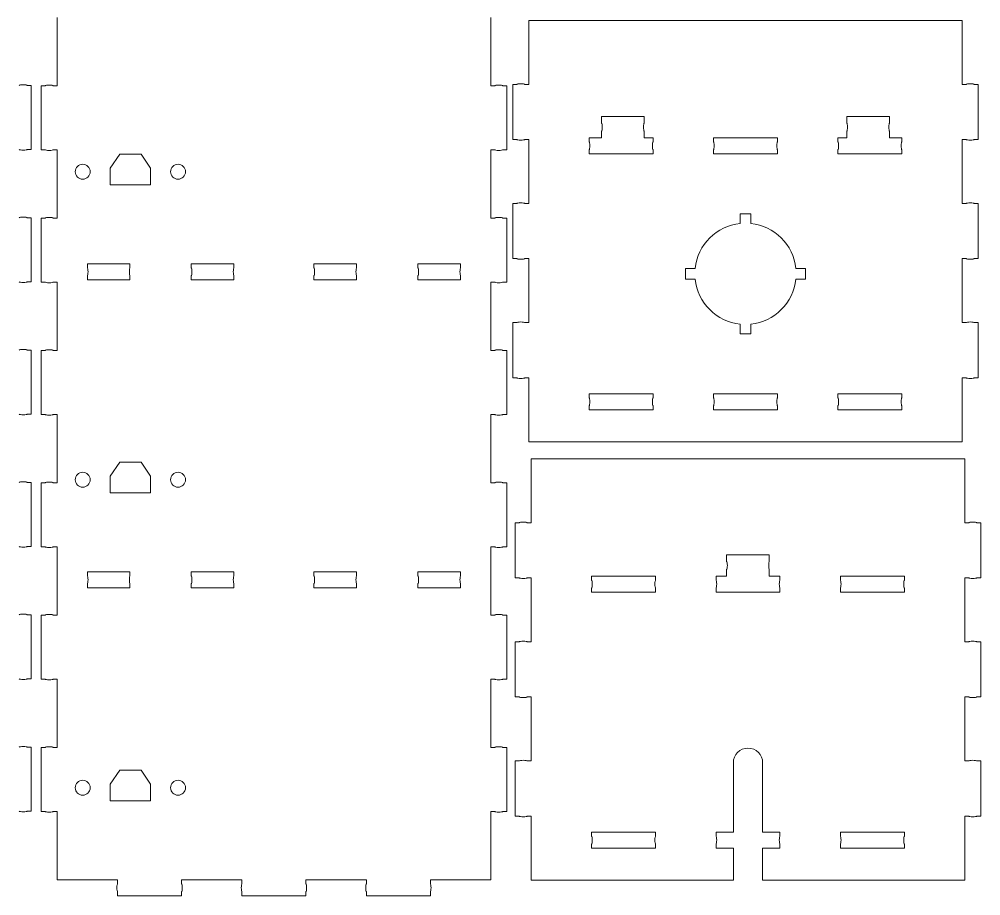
# Model space of a CAD drawing. Header units: inches. Extents: x -2.2 to 14.9, y -0.1 to 11.4.
# Drawn here: x 7.53 to 14.63, y -0.13 to 6.34 of the extents above; entities that cross this region are included whole.
import ezdxf

# ---------------------------------------------------------------- set-up
doc = ezdxf.new("R2010")
doc.units = ezdxf.units.IN
doc.header["$MEASUREMENT"] = 0
doc.layers.add('Visible', color=7, linetype='Continuous', lineweight=0)

# ---------------------------------------------------------------- blocks, each defined once
blk = doc.blocks.new('Block_1')
at = {"layer": 'Visible', "color": 1, "lineweight": 0, "true_color": 0xff0000}
for p, q in [((7.8139, 5.8481), (7.8139, 6.3525)), ((11.0147, 5.8481), (11.0147, 6.3525)), ((11.2951, 6.3303), (11.2951, 5.8578)), ((11.2951, 6.3303), (14.4959, 6.3303)), ((14.4959, 6.3303), (14.4959, 5.8578)), ((7.5926, 5.8503), (7.6221, 5.8503)), ((7.6221, 5.8503), (7.6221, 5.3778)), ((7.6958, 5.8481), (7.6958, 5.3757)), ((7.7254, 5.8481), (7.6958, 5.8481)), ((7.8139, 5.8481), (7.7844, 5.8481)), ((11.0147, 5.8481), (11.0443, 5.8481)), ((11.1033, 5.8481), (11.1328, 5.8481)), ((11.1328, 5.8481), (11.1328, 5.3757)), ((11.177, 5.451), (11.177, 5.8578)), ((11.2066, 5.8578), (11.177, 5.8578)), ((11.2951, 5.8578), (11.2656, 5.8578)), ((14.4959, 5.8578), (14.5255, 5.8578)), ((14.5845, 5.8578), (14.614, 5.8578)), ((14.614, 5.451), (14.614, 5.8578)), ((11.8325, 5.6216), (12.1475, 5.6216)), ((11.8325, 5.5724), (11.8325, 5.6216)), ((12.1475, 5.5724), (12.1475, 5.6216)), ((13.9585, 5.6216), (13.6436, 5.6216)), ((13.6436, 5.5724), (13.6436, 5.6216)), ((13.9585, 5.5724), (13.9585, 5.6216)), ((11.8325, 5.4641), (11.8325, 5.5133)), ((12.1475, 5.4641), (12.1475, 5.5133)), ((13.6436, 5.4641), (13.6436, 5.5133)), ((13.9585, 5.4641), (13.9585, 5.5133)), ((11.2066, 5.451), (11.177, 5.451)), ((11.2951, 5.451), (11.2656, 5.451)), ((11.2951, 5.451), (11.2951, 4.9786)), ((11.741, 5.4641), (11.741, 5.4346)), ((11.741, 5.4641), (11.8325, 5.4641)), ((12.1475, 5.4641), (12.2134, 5.4641)), ((12.2134, 5.4641), (12.2134, 5.4346)), ((12.6593, 5.4641), (13.1317, 5.4641)), ((12.6593, 5.4641), (12.6593, 5.4346)), ((13.1317, 5.4641), (13.1317, 5.4346)), ((13.5776, 5.4641), (13.5776, 5.4346)), ((13.5776, 5.4641), (13.6436, 5.4641)), ((13.9585, 5.4641), (14.0501, 5.4641)), ((14.0501, 5.4641), (14.0501, 5.4346)), ((14.4959, 5.451), (14.5255, 5.451)), ((14.4959, 5.451), (14.4959, 4.9786)), ((14.5845, 5.451), (14.614, 5.451)), ((7.5926, 5.3778), (7.6221, 5.3778)), ((7.7254, 5.3757), (7.6958, 5.3757)), ((7.8139, 5.3757), (7.7844, 5.3757)), ((7.8139, 4.8712), (7.8139, 5.3757)), ((8.2754, 5.3422), (8.2045, 5.2398)), ((8.2754, 5.3422), (8.4328, 5.3422)), ((8.4328, 5.3422), (8.5037, 5.2398)), ((11.0147, 5.3757), (11.0443, 5.3757)), ((11.0147, 4.8712), (11.0147, 5.3757)), ((11.1033, 5.3757), (11.1328, 5.3757)), ((11.741, 5.3756), (11.741, 5.346)), ((11.741, 5.346), (12.2134, 5.346)), ((12.2134, 5.3756), (12.2134, 5.346)), ((12.6593, 5.3756), (12.6593, 5.346)), ((12.6593, 5.346), (13.1317, 5.346)), ((13.1317, 5.3756), (13.1317, 5.346)), ((13.5776, 5.3756), (13.5776, 5.346)), ((13.5776, 5.346), (14.0501, 5.346)), ((14.0501, 5.3756), (14.0501, 5.346)), ((8.2045, 5.2398), (8.2045, 5.1158)), ((8.5037, 5.2398), (8.5037, 5.1158)), ((8.2045, 5.1158), (8.5037, 5.1158)), ((11.177, 4.5717), (11.177, 4.9786)), ((11.2066, 4.9786), (11.177, 4.9786)), ((11.2951, 4.9786), (11.2656, 4.9786)), ((14.4959, 4.9786), (14.5255, 4.9786)), ((14.5845, 4.9786), (14.614, 4.9786)), ((14.614, 4.5717), (14.614, 4.9786)), ((12.8562, 4.9031), (12.9349, 4.9031)), ((12.8562, 4.9031), (12.8562, 4.8321)), ((12.9349, 4.9031), (12.9349, 4.8321)), ((7.5926, 4.8734), (7.6221, 4.8734)), ((7.6221, 4.8734), (7.6221, 4.401)), ((7.6958, 4.8712), (7.6958, 4.3988)), ((7.7254, 4.8712), (7.6958, 4.8712)), ((7.8139, 4.8712), (7.7844, 4.8712)), ((11.0147, 4.8712), (11.0443, 4.8712)), ((11.1033, 4.8712), (11.1328, 4.8712)), ((11.1328, 4.8712), (11.1328, 4.3988)), ((11.2066, 4.5717), (11.177, 4.5717)), ((11.2951, 4.5717), (11.2656, 4.5717)), ((11.2951, 4.5717), (11.2951, 4.0993)), ((14.4959, 4.5717), (14.5255, 4.5717)), ((14.4959, 4.5717), (14.4959, 4.0993)), ((14.5845, 4.5717), (14.614, 4.5717)), ((8.3513, 4.5341), (8.0364, 4.5341)), ((8.0364, 4.5341), (8.0364, 4.5046)), ((8.3513, 4.5341), (8.3513, 4.5046)), ((8.8041, 4.5341), (9.1191, 4.5341)), ((8.8041, 4.5046), (8.8041, 4.5341)), ((9.1191, 4.5046), (9.1191, 4.5341)), ((9.7096, 4.5341), (10.0246, 4.5341)), ((9.7096, 4.5341), (9.7096, 4.5046)), ((10.0246, 4.5341), (10.0246, 4.5046)), ((10.4773, 4.5341), (10.7923, 4.5341)), ((10.4773, 4.5046), (10.4773, 4.5341)), ((10.7923, 4.5046), (10.7923, 4.5341)), ((12.4526, 4.4996), (12.5236, 4.4996)), ((12.4526, 4.4996), (12.4526, 4.4208)), ((13.2675, 4.4996), (13.3384, 4.4996)), ((13.3384, 4.4996), (13.3384, 4.4208)), ((8.0364, 4.4456), (8.0364, 4.416)), ((8.3513, 4.416), (8.0364, 4.416)), ((8.3513, 4.4456), (8.3513, 4.416)), ((8.8041, 4.416), (8.8041, 4.4456)), ((8.8041, 4.416), (9.1191, 4.416)), ((9.1191, 4.416), (9.1191, 4.4456)), ((9.7096, 4.4456), (9.7096, 4.416)), ((9.7096, 4.416), (10.0246, 4.416)), ((10.0246, 4.4456), (10.0246, 4.416)), ((10.4773, 4.416), (10.4773, 4.4456)), ((10.4773, 4.416), (10.7923, 4.416)), ((10.7923, 4.416), (10.7923, 4.4456)), ((12.4526, 4.4208), (12.5236, 4.4208)), ((13.2675, 4.4208), (13.3384, 4.4208)), ((7.5926, 4.401), (7.6221, 4.401)), ((7.7254, 4.3988), (7.6958, 4.3988)), ((7.8139, 4.3988), (7.7844, 4.3988)), ((7.8139, 3.8944), (7.8139, 4.3988)), ((11.0147, 4.3988), (11.0443, 4.3988)), ((11.0147, 3.8944), (11.0147, 4.3988)), ((11.1033, 4.3988), (11.1328, 4.3988)), ((11.177, 3.6925), (11.177, 4.0993)), ((11.2066, 4.0993), (11.177, 4.0993)), ((11.2951, 4.0993), (11.2656, 4.0993)), ((12.8562, 4.0883), (12.8562, 4.0173)), ((12.9349, 4.0883), (12.9349, 4.0173)), ((14.4959, 4.0993), (14.5255, 4.0993)), ((14.5845, 4.0993), (14.614, 4.0993)), ((14.614, 3.6925), (14.614, 4.0993)), ((12.8562, 4.0173), (12.9349, 4.0173)), ((7.5926, 3.8965), (7.6221, 3.8965)), ((7.6221, 3.8965), (7.6221, 3.4241)), ((7.6958, 3.8944), (7.6958, 3.4219)), ((7.7254, 3.8944), (7.6958, 3.8944)), ((7.8139, 3.8944), (7.7844, 3.8944)), ((11.0147, 3.8944), (11.0443, 3.8944)), ((11.1033, 3.8944), (11.1328, 3.8944)), ((11.1328, 3.8944), (11.1328, 3.4219)), ((11.2066, 3.6925), (11.177, 3.6925)), ((11.2951, 3.6925), (11.2656, 3.6925)), ((11.2951, 3.6925), (11.2951, 3.22)), ((14.4959, 3.6925), (14.5255, 3.6925)), ((14.4959, 3.6925), (14.4959, 3.22)), ((14.5845, 3.6925), (14.614, 3.6925)), ((11.741, 3.5744), (12.2134, 3.5744)), ((11.741, 3.5744), (11.741, 3.5448)), ((12.2134, 3.5744), (12.2134, 3.5448)), ((12.6593, 3.5744), (13.1317, 3.5744)), ((12.6593, 3.5744), (12.6593, 3.5448)), ((13.1317, 3.5744), (13.1317, 3.5448)), ((13.5776, 3.5744), (14.0501, 3.5744)), ((13.5776, 3.5744), (13.5776, 3.5448)), ((14.0501, 3.5744), (14.0501, 3.5448)), ((11.741, 3.4858), (11.741, 3.4563)), ((12.2134, 3.4858), (12.2134, 3.4563)), ((12.6593, 3.4858), (12.6593, 3.4563)), ((13.1317, 3.4858), (13.1317, 3.4563)), ((13.5776, 3.4858), (13.5776, 3.4563)), ((14.0501, 3.4858), (14.0501, 3.4563)), ((7.5926, 3.4241), (7.6221, 3.4241)), ((7.7254, 3.4219), (7.6958, 3.4219)), ((7.8139, 3.4219), (7.7844, 3.4219)), ((7.8139, 2.9175), (7.8139, 3.4219)), ((11.0147, 3.4219), (11.0443, 3.4219)), ((11.0147, 2.9175), (11.0147, 3.4219)), ((11.1033, 3.4219), (11.1328, 3.4219)), ((11.741, 3.4563), (12.2134, 3.4563)), ((12.6593, 3.4563), (13.1317, 3.4563)), ((13.5776, 3.4563), (14.0501, 3.4563)), ((11.2951, 3.22), (14.4959, 3.22)), ((8.2754, 3.0686), (8.2045, 2.9662)), ((8.2754, 3.0686), (8.4328, 3.0686)), ((8.4328, 3.0686), (8.5037, 2.9662)), ((11.3135, 3.0948), (11.3135, 2.6224)), ((11.3135, 3.0948), (14.5143, 3.0948)), ((14.5143, 3.0948), (14.5143, 2.6224)), ((7.5926, 2.9197), (7.6221, 2.9197)), ((7.6221, 2.9197), (7.6221, 2.4472)), ((7.6958, 2.9175), (7.6958, 2.4451)), ((7.7254, 2.9175), (7.6958, 2.9175)), ((7.8139, 2.9175), (7.7844, 2.9175)), ((8.2045, 2.9662), (8.2045, 2.8422)), ((8.5037, 2.9662), (8.5037, 2.8422)), ((11.0147, 2.9175), (11.0443, 2.9175)), ((11.1033, 2.9175), (11.1328, 2.9175)), ((11.1328, 2.9175), (11.1328, 2.4451)), ((8.2045, 2.8422), (8.5037, 2.8422)), ((11.1954, 2.2156), (11.1954, 2.6224)), ((11.2249, 2.6224), (11.1954, 2.6224)), ((11.3135, 2.6224), (11.284, 2.6224)), ((14.5143, 2.6224), (14.5438, 2.6224)), ((14.6029, 2.6224), (14.6324, 2.6224)), ((14.6324, 2.2156), (14.6324, 2.6224)), ((7.5926, 2.4472), (7.6221, 2.4472)), ((7.7254, 2.4451), (7.6958, 2.4451)), ((7.8139, 2.4451), (7.7844, 2.4451)), ((7.8139, 1.9406), (7.8139, 2.4451)), ((11.0147, 2.4451), (11.0443, 2.4451)), ((11.0147, 1.9406), (11.0147, 2.4451)), ((11.1033, 2.4451), (11.1328, 2.4451)), ((12.7564, 2.3862), (13.0714, 2.3862)), ((12.7564, 2.337), (12.7564, 2.3862)), ((13.0714, 2.337), (13.0714, 2.3862)), ((12.7564, 2.2287), (12.7564, 2.2779)), ((13.0714, 2.2287), (13.0714, 2.2779)), ((8.3513, 2.2605), (8.0364, 2.2605)), ((8.0364, 2.2605), (8.0364, 2.231)), ((8.3513, 2.2605), (8.3513, 2.231)), ((8.8041, 2.2605), (9.1191, 2.2605)), ((8.8041, 2.231), (8.8041, 2.2605)), ((9.1191, 2.231), (9.1191, 2.2605)), ((9.7096, 2.2605), (10.0246, 2.2605)), ((9.7096, 2.2605), (9.7096, 2.231)), ((10.0246, 2.2605), (10.0246, 2.231)), ((10.4773, 2.2605), (10.7923, 2.2605)), ((10.4773, 2.231), (10.4773, 2.2605)), ((10.7923, 2.231), (10.7923, 2.2605)), ((11.2249, 2.2156), (11.1954, 2.2156)), ((11.3135, 2.2156), (11.284, 2.2156)), ((11.3135, 2.2156), (11.3135, 1.7431)), ((11.7594, 2.2287), (12.2318, 2.2287)), ((11.7594, 2.2287), (11.7594, 2.1992)), ((12.2318, 2.2287), (12.2318, 2.1992)), ((12.6777, 2.2287), (12.6777, 2.1992)), ((12.6777, 2.2287), (12.7564, 2.2287)), ((13.0714, 2.2287), (13.1501, 2.2287)), ((13.1501, 2.2287), (13.1501, 2.1992)), ((13.596, 2.2287), (14.0684, 2.2287)), ((13.596, 2.2287), (13.596, 2.1992)), ((14.0684, 2.2287), (14.0684, 2.1992)), ((14.5143, 2.2156), (14.5438, 2.2156)), ((14.5143, 2.2156), (14.5143, 1.7431)), ((14.6029, 2.2156), (14.6324, 2.2156)), ((8.0364, 2.1719), (8.0364, 2.1424)), ((8.3513, 2.1424), (8.0364, 2.1424)), ((8.3513, 2.1719), (8.3513, 2.1424)), ((8.8041, 2.1424), (8.8041, 2.1719)), ((8.8041, 2.1424), (9.1191, 2.1424)), ((9.1191, 2.1424), (9.1191, 2.1719)), ((9.7096, 2.1719), (9.7096, 2.1424)), ((9.7096, 2.1424), (10.0246, 2.1424)), ((10.0246, 2.1719), (10.0246, 2.1424)), ((10.4773, 2.1424), (10.4773, 2.1719)), ((10.4773, 2.1424), (10.7923, 2.1424)), ((10.7923, 2.1424), (10.7923, 2.1719)), ((11.7594, 2.1401), (11.7594, 2.1106)), ((12.2318, 2.1401), (12.2318, 2.1106)), ((12.6777, 2.1401), (12.6777, 2.1106)), ((13.1501, 2.1401), (13.1501, 2.1106)), ((13.596, 2.1401), (13.596, 2.1106)), ((14.0684, 2.1401), (14.0684, 2.1106)), ((11.7594, 2.1106), (12.2318, 2.1106)), ((12.6777, 2.1106), (13.1501, 2.1106)), ((13.596, 2.1106), (14.0684, 2.1106)), ((7.5926, 1.9428), (7.6221, 1.9428)), ((7.6221, 1.9428), (7.6221, 1.4704)), ((7.6958, 1.9406), (7.6958, 1.4682)), ((7.7254, 1.9406), (7.6958, 1.9406)), ((7.8139, 1.9406), (7.7844, 1.9406)), ((11.0147, 1.9406), (11.0443, 1.9406)), ((11.1033, 1.9406), (11.1328, 1.9406)), ((11.1328, 1.9406), (11.1328, 1.4682)), ((11.1954, 1.3363), (11.1954, 1.7431)), ((11.2249, 1.7431), (11.1954, 1.7431)), ((11.3135, 1.7431), (11.284, 1.7431)), ((14.5143, 1.7431), (14.5438, 1.7431)), ((14.6029, 1.7431), (14.6324, 1.7431)), ((14.6324, 1.3363), (14.6324, 1.7431)), ((7.5926, 1.4704), (7.6221, 1.4704)), ((7.7254, 1.4682), (7.6958, 1.4682)), ((7.8139, 1.4682), (7.7844, 1.4682)), ((7.8139, 0.9638), (7.8139, 1.4682)), ((11.0147, 1.4682), (11.0443, 1.4682)), ((11.0147, 0.9638), (11.0147, 1.4682)), ((11.1033, 1.4682), (11.1328, 1.4682)), ((11.2249, 1.3363), (11.1954, 1.3363)), ((11.3135, 1.3363), (11.284, 1.3363)), ((11.3135, 1.3363), (11.3135, 0.8639)), ((14.5143, 1.3363), (14.5438, 1.3363)), ((14.5143, 1.3363), (14.5143, 0.8639)), ((14.6029, 1.3363), (14.6324, 1.3363)), ((7.5926, 0.9659), (7.6221, 0.9659)), ((7.6221, 0.9659), (7.6221, 0.4935)), ((7.6958, 0.9638), (7.6958, 0.4913)), ((7.7254, 0.9638), (7.6958, 0.9638)), ((7.8139, 0.9638), (7.7844, 0.9638)), ((11.0147, 0.9638), (11.0443, 0.9638)), ((11.1033, 0.9638), (11.1328, 0.9638)), ((11.1328, 0.9638), (11.1328, 0.4913)), ((11.1954, 0.457), (11.1954, 0.8639)), ((11.2249, 0.8639), (11.1954, 0.8639)), ((11.3135, 0.8639), (11.284, 0.8639)), ((14.5143, 0.8639), (14.5438, 0.8639)), ((14.6029, 0.8639), (14.6324, 0.8639)), ((14.6324, 0.457), (14.6324, 0.8639)), ((8.2754, 0.795), (8.2045, 0.6926)), ((8.2754, 0.795), (8.4328, 0.795)), ((8.4328, 0.795), (8.5037, 0.6926)), ((12.8057, 0.8507), (12.8057, 0.3389)), ((13.0222, 0.8507), (13.0222, 0.3389)), ((8.2045, 0.6926), (8.2045, 0.5686)), ((8.5037, 0.6926), (8.5037, 0.5686)), ((8.2045, 0.5686), (8.5037, 0.5686)), ((7.5926, 0.4935), (7.6221, 0.4935)), ((7.7254, 0.4913), (7.6958, 0.4913)), ((7.8139, 0.4913), (7.7844, 0.4913)), ((7.8139, -0.0131), (7.8139, 0.4913)), ((11.0147, 0.4913), (11.0443, 0.4913)), ((11.0147, -0.0131), (11.0147, 0.4913)), ((11.1033, 0.4913), (11.1328, 0.4913)), ((11.2249, 0.457), (11.1954, 0.457)), ((11.3135, 0.457), (11.284, 0.457)), ((11.3135, 0.457), (11.3135, -0.0154)), ((14.5143, 0.457), (14.5438, 0.457)), ((14.5143, 0.457), (14.5143, -0.0154)), ((14.6029, 0.457), (14.6324, 0.457)), ((11.7594, 0.3389), (12.2318, 0.3389)), ((11.7594, 0.3389), (11.7594, 0.3094)), ((12.2318, 0.3389), (12.2318, 0.3094)), ((12.6777, 0.3389), (12.8057, 0.3389)), ((12.6777, 0.3389), (12.6777, 0.3094)), ((13.0222, 0.3389), (13.1501, 0.3389)), ((13.1501, 0.3389), (13.1501, 0.3094)), ((13.596, 0.3389), (14.0684, 0.3389)), ((13.596, 0.3389), (13.596, 0.3094)), ((14.0684, 0.3389), (14.0684, 0.3094)), ((11.7594, 0.2503), (11.7594, 0.2208)), ((11.7594, 0.2208), (12.2318, 0.2208)), ((12.2318, 0.2503), (12.2318, 0.2208)), ((12.6777, 0.2503), (12.6777, 0.2208)), ((12.6777, 0.2208), (12.8057, 0.2208)), ((12.8057, 0.2208), (12.8057, -0.0154)), ((13.0222, 0.2208), (13.0222, -0.0154)), ((13.0222, 0.2208), (13.1501, 0.2208)), ((13.1501, 0.2503), (13.1501, 0.2208)), ((13.596, 0.2503), (13.596, 0.2208)), ((13.596, 0.2208), (14.0684, 0.2208)), ((14.0684, 0.2503), (14.0684, 0.2208)), ((7.8139, -0.0131), (8.2598, -0.0131)), ((8.2598, -0.0131), (8.2598, -0.0426)), ((8.7322, -0.0131), (9.1781, -0.0131)), ((8.7322, -0.0131), (8.7322, -0.0426)), ((9.1781, -0.0131), (9.1781, -0.0426)), ((9.6506, -0.0131), (10.0964, -0.0131)), ((9.6506, -0.0131), (9.6506, -0.0426)), ((10.0964, -0.0131), (10.0964, -0.0426)), ((10.5689, -0.0131), (11.0147, -0.0131)), ((10.5689, -0.0131), (10.5689, -0.0426)), ((11.3135, -0.0154), (12.8057, -0.0154)), ((13.0222, -0.0154), (14.5143, -0.0154)), ((8.2598, -0.1017), (8.2598, -0.1312)), ((8.7322, -0.1312), (8.2598, -0.1312)), ((8.7322, -0.1017), (8.7322, -0.1312)), ((9.1781, -0.1017), (9.1781, -0.1312)), ((9.6506, -0.1312), (9.1781, -0.1312)), ((9.6506, -0.1017), (9.6506, -0.1312)), ((10.0964, -0.1017), (10.0964, -0.1312)), ((10.5689, -0.1312), (10.0964, -0.1312)), ((10.5689, -0.1017), (10.5689, -0.1312))]:
    blk.add_line(p, q, dxfattribs=at)
for centre in [(8.0021, 5.2133), (8.7061, 5.2133), (8.0021, 2.9396), (8.7061, 2.9396), (8.0021, 0.666), (8.7061, 0.666)]:
    blk.add_circle(centre, 0.0551, dxfattribs=at)
for points in [[(7.5926, 5.8503), (7.5926, 5.853), (7.5794, 5.8552), (7.563, 5.8552), (7.5467, 5.8552), (7.5335, 5.853), (7.5335, 5.8503)], [(7.7844, 5.8481), (7.7844, 5.8508), (7.7712, 5.853), (7.7549, 5.853), (7.7386, 5.853), (7.7254, 5.8508), (7.7254, 5.8481)], [(11.1033, 5.8481), (11.1033, 5.8508), (11.0901, 5.853), (11.0738, 5.853), (11.0575, 5.853), (11.0443, 5.8508), (11.0443, 5.8481)], [(11.2656, 5.8578), (11.2656, 5.8606), (11.2524, 5.8628), (11.2361, 5.8628), (11.2198, 5.8628), (11.2066, 5.8606), (11.2066, 5.8578)], [(14.5845, 5.8578), (14.5845, 5.8606), (14.5713, 5.8628), (14.555, 5.8628), (14.5387, 5.8628), (14.5255, 5.8606), (14.5255, 5.8578)], [(11.8325, 5.5133), (11.8353, 5.5133), (11.8375, 5.5266), (11.8375, 5.5429), (11.8375, 5.5592), (11.8353, 5.5724), (11.8325, 5.5724)], [(12.1475, 5.5724), (12.1448, 5.5724), (12.1426, 5.5592), (12.1426, 5.5429), (12.1426, 5.5266), (12.1448, 5.5133), (12.1475, 5.5133)], [(13.6436, 5.5133), (13.6463, 5.5133), (13.6485, 5.5266), (13.6485, 5.5429), (13.6485, 5.5592), (13.6463, 5.5724), (13.6436, 5.5724)], [(13.9585, 5.5724), (13.9558, 5.5724), (13.9536, 5.5592), (13.9536, 5.5429), (13.9536, 5.5266), (13.9558, 5.5133), (13.9585, 5.5133)], [(11.2066, 5.451), (11.2066, 5.4483), (11.2198, 5.4461), (11.2361, 5.4461), (11.2524, 5.4461), (11.2656, 5.4483), (11.2656, 5.451)], [(11.741, 5.4346), (11.7437, 5.4346), (11.7459, 5.4214), (11.7459, 5.4051), (11.7459, 5.3888), (11.7437, 5.3756), (11.741, 5.3756)], [(12.2134, 5.3756), (12.2107, 5.3756), (12.2085, 5.3888), (12.2085, 5.4051), (12.2085, 5.4214), (12.2107, 5.4346), (12.2134, 5.4346)], [(12.6593, 5.4346), (12.662, 5.4346), (12.6642, 5.4214), (12.6642, 5.4051), (12.6642, 5.3888), (12.662, 5.3756), (12.6593, 5.3756)], [(13.1317, 5.3756), (13.129, 5.3756), (13.1268, 5.3888), (13.1268, 5.4051), (13.1268, 5.4214), (13.129, 5.4346), (13.1317, 5.4346)], [(13.5776, 5.4346), (13.5803, 5.4346), (13.5825, 5.4214), (13.5825, 5.4051), (13.5825, 5.3888), (13.5803, 5.3756), (13.5776, 5.3756)], [(14.0501, 5.3756), (14.0473, 5.3756), (14.0451, 5.3888), (14.0451, 5.4051), (14.0451, 5.4214), (14.0473, 5.4346), (14.0501, 5.4346)], [(14.5255, 5.451), (14.5255, 5.4483), (14.5387, 5.4461), (14.555, 5.4461), (14.5713, 5.4461), (14.5845, 5.4483), (14.5845, 5.451)], [(7.5335, 5.3778), (7.5335, 5.3751), (7.5467, 5.3729), (7.563, 5.3729), (7.5794, 5.3729), (7.5926, 5.3751), (7.5926, 5.3778)], [(7.7254, 5.3757), (7.7254, 5.373), (7.7386, 5.3708), (7.7549, 5.3708), (7.7712, 5.3708), (7.7844, 5.373), (7.7844, 5.3757)], [(11.0443, 5.3757), (11.0443, 5.373), (11.0575, 5.3708), (11.0738, 5.3708), (11.0901, 5.3708), (11.1033, 5.373), (11.1033, 5.3757)], [(11.2656, 4.9786), (11.2656, 4.9813), (11.2524, 4.9835), (11.2361, 4.9835), (11.2198, 4.9835), (11.2066, 4.9813), (11.2066, 4.9786)], [(14.5845, 4.9786), (14.5845, 4.9813), (14.5713, 4.9835), (14.555, 4.9835), (14.5387, 4.9835), (14.5255, 4.9813), (14.5255, 4.9786)], [(7.5926, 4.8734), (7.5926, 4.8761), (7.5794, 4.8783), (7.563, 4.8783), (7.5467, 4.8783), (7.5335, 4.8761), (7.5335, 4.8734)], [(7.7844, 4.8712), (7.7844, 4.874), (7.7712, 4.8762), (7.7549, 4.8762), (7.7386, 4.8762), (7.7254, 4.874), (7.7254, 4.8712)], [(11.1033, 4.8712), (11.1033, 4.874), (11.0901, 4.8762), (11.0738, 4.8762), (11.0575, 4.8762), (11.0443, 4.874), (11.0443, 4.8712)], [(11.2066, 4.5717), (11.2066, 4.569), (11.2198, 4.5668), (11.2361, 4.5668), (11.2524, 4.5668), (11.2656, 4.569), (11.2656, 4.5717)], [(14.5255, 4.5717), (14.5255, 4.569), (14.5387, 4.5668), (14.555, 4.5668), (14.5713, 4.5668), (14.5845, 4.569), (14.5845, 4.5717)], [(8.0364, 4.4456), (8.0391, 4.4456), (8.0413, 4.4588), (8.0413, 4.4751), (8.0413, 4.4914), (8.0391, 4.5046), (8.0364, 4.5046)], [(8.3513, 4.5046), (8.3486, 4.5046), (8.3464, 4.4914), (8.3464, 4.4751), (8.3464, 4.4588), (8.3486, 4.4456), (8.3513, 4.4456)], [(8.8041, 4.4456), (8.8068, 4.4456), (8.809, 4.4588), (8.809, 4.4751), (8.809, 4.4914), (8.8068, 4.5046), (8.8041, 4.5046)], [(9.1191, 4.5046), (9.1163, 4.5046), (9.1141, 4.4914), (9.1141, 4.4751), (9.1141, 4.4588), (9.1163, 4.4456), (9.1191, 4.4456)], [(9.7096, 4.4456), (9.7123, 4.4456), (9.7145, 4.4588), (9.7145, 4.4751), (9.7145, 4.4914), (9.7123, 4.5046), (9.7096, 4.5046)], [(10.0246, 4.5046), (10.0219, 4.5046), (10.0196, 4.4914), (10.0196, 4.4751), (10.0196, 4.4588), (10.0219, 4.4456), (10.0246, 4.4456)], [(10.4773, 4.4456), (10.48, 4.4456), (10.4822, 4.4588), (10.4822, 4.4751), (10.4822, 4.4914), (10.48, 4.5046), (10.4773, 4.5046)], [(10.7923, 4.5046), (10.7896, 4.5046), (10.7874, 4.4914), (10.7874, 4.4751), (10.7874, 4.4588), (10.7896, 4.4456), (10.7923, 4.4456)], [(7.5335, 4.401), (7.5335, 4.3982), (7.5467, 4.396), (7.563, 4.396), (7.5794, 4.396), (7.5926, 4.3982), (7.5926, 4.401)], [(7.7254, 4.3988), (7.7254, 4.3961), (7.7386, 4.3939), (7.7549, 4.3939), (7.7712, 4.3939), (7.7844, 4.3961), (7.7844, 4.3988)], [(11.0443, 4.3988), (11.0443, 4.3961), (11.0575, 4.3939), (11.0738, 4.3939), (11.0901, 4.3939), (11.1033, 4.3961), (11.1033, 4.3988)], [(11.2656, 4.0993), (11.2656, 4.102), (11.2524, 4.1042), (11.2361, 4.1042), (11.2198, 4.1042), (11.2066, 4.102), (11.2066, 4.0993)], [(14.5845, 4.0993), (14.5845, 4.102), (14.5713, 4.1042), (14.555, 4.1042), (14.5387, 4.1042), (14.5255, 4.102), (14.5255, 4.0993)], [(7.5926, 3.8965), (7.5926, 3.8993), (7.5794, 3.9015), (7.563, 3.9015), (7.5467, 3.9015), (7.5335, 3.8993), (7.5335, 3.8965)], [(7.7844, 3.8944), (7.7844, 3.8971), (7.7712, 3.8993), (7.7549, 3.8993), (7.7386, 3.8993), (7.7254, 3.8971), (7.7254, 3.8944)], [(11.1033, 3.8944), (11.1033, 3.8971), (11.0901, 3.8993), (11.0738, 3.8993), (11.0575, 3.8993), (11.0443, 3.8971), (11.0443, 3.8944)], [(11.2066, 3.6925), (11.2066, 3.6898), (11.2198, 3.6876), (11.2361, 3.6876), (11.2524, 3.6876), (11.2656, 3.6898), (11.2656, 3.6925)], [(14.5255, 3.6925), (14.5255, 3.6898), (14.5387, 3.6876), (14.555, 3.6876), (14.5713, 3.6876), (14.5845, 3.6898), (14.5845, 3.6925)], [(11.741, 3.5448), (11.7437, 3.5448), (11.7459, 3.5316), (11.7459, 3.5153), (11.7459, 3.499), (11.7437, 3.4858), (11.741, 3.4858)], [(12.2134, 3.4858), (12.2107, 3.4858), (12.2085, 3.499), (12.2085, 3.5153), (12.2085, 3.5316), (12.2107, 3.5448), (12.2134, 3.5448)], [(12.6593, 3.5448), (12.662, 3.5448), (12.6642, 3.5316), (12.6642, 3.5153), (12.6642, 3.499), (12.662, 3.4858), (12.6593, 3.4858)], [(13.1317, 3.4858), (13.129, 3.4858), (13.1268, 3.499), (13.1268, 3.5153), (13.1268, 3.5316), (13.129, 3.5448), (13.1317, 3.5448)], [(13.5776, 3.5448), (13.5803, 3.5448), (13.5825, 3.5316), (13.5825, 3.5153), (13.5825, 3.499), (13.5803, 3.4858), (13.5776, 3.4858)], [(14.0501, 3.4858), (14.0473, 3.4858), (14.0451, 3.499), (14.0451, 3.5153), (14.0451, 3.5316), (14.0473, 3.5448), (14.0501, 3.5448)], [(7.5335, 3.4241), (7.5335, 3.4214), (7.5467, 3.4192), (7.563, 3.4192), (7.5794, 3.4192), (7.5926, 3.4214), (7.5926, 3.4241)], [(7.7254, 3.4219), (7.7254, 3.4192), (7.7386, 3.417), (7.7549, 3.417), (7.7712, 3.417), (7.7844, 3.4192), (7.7844, 3.4219)], [(11.0443, 3.4219), (11.0443, 3.4192), (11.0575, 3.417), (11.0738, 3.417), (11.0901, 3.417), (11.1033, 3.4192), (11.1033, 3.4219)], [(7.5926, 2.9197), (7.5926, 2.9224), (7.5794, 2.9246), (7.563, 2.9246), (7.5467, 2.9246), (7.5335, 2.9224), (7.5335, 2.9197)], [(7.7844, 2.9175), (7.7844, 2.9202), (7.7712, 2.9224), (7.7549, 2.9224), (7.7386, 2.9224), (7.7254, 2.9202), (7.7254, 2.9175)], [(11.1033, 2.9175), (11.1033, 2.9202), (11.0901, 2.9224), (11.0738, 2.9224), (11.0575, 2.9224), (11.0443, 2.9202), (11.0443, 2.9175)], [(11.284, 2.6224), (11.284, 2.6251), (11.2708, 2.6273), (11.2545, 2.6273), (11.2382, 2.6273), (11.2249, 2.6251), (11.2249, 2.6224)], [(14.6029, 2.6224), (14.6029, 2.6251), (14.5897, 2.6273), (14.5734, 2.6273), (14.5571, 2.6273), (14.5438, 2.6251), (14.5438, 2.6224)], [(7.5335, 2.4472), (7.5335, 2.4445), (7.5467, 2.4423), (7.563, 2.4423), (7.5794, 2.4423), (7.5926, 2.4445), (7.5926, 2.4472)], [(7.7254, 2.4451), (7.7254, 2.4423), (7.7386, 2.4401), (7.7549, 2.4401), (7.7712, 2.4401), (7.7844, 2.4423), (7.7844, 2.4451)], [(11.0443, 2.4451), (11.0443, 2.4423), (11.0575, 2.4401), (11.0738, 2.4401), (11.0901, 2.4401), (11.1033, 2.4423), (11.1033, 2.4451)], [(12.7564, 2.2779), (12.7592, 2.2779), (12.7614, 2.2911), (12.7614, 2.3074), (12.7614, 2.3237), (12.7592, 2.337), (12.7564, 2.337)], [(13.0714, 2.337), (13.0687, 2.337), (13.0665, 2.3237), (13.0665, 2.3074), (13.0665, 2.2911), (13.0687, 2.2779), (13.0714, 2.2779)], [(8.0364, 2.1719), (8.0391, 2.1719), (8.0413, 2.1852), (8.0413, 2.2015), (8.0413, 2.2178), (8.0391, 2.231), (8.0364, 2.231)], [(8.3513, 2.231), (8.3486, 2.231), (8.3464, 2.2178), (8.3464, 2.2015), (8.3464, 2.1852), (8.3486, 2.1719), (8.3513, 2.1719)], [(8.8041, 2.1719), (8.8068, 2.1719), (8.809, 2.1852), (8.809, 2.2015), (8.809, 2.2178), (8.8068, 2.231), (8.8041, 2.231)], [(9.1191, 2.231), (9.1163, 2.231), (9.1141, 2.2178), (9.1141, 2.2015), (9.1141, 2.1852), (9.1163, 2.1719), (9.1191, 2.1719)], [(9.7096, 2.1719), (9.7123, 2.1719), (9.7145, 2.1852), (9.7145, 2.2015), (9.7145, 2.2178), (9.7123, 2.231), (9.7096, 2.231)], [(10.0246, 2.231), (10.0219, 2.231), (10.0196, 2.2178), (10.0196, 2.2015), (10.0196, 2.1852), (10.0219, 2.1719), (10.0246, 2.1719)], [(10.4773, 2.1719), (10.48, 2.1719), (10.4822, 2.1852), (10.4822, 2.2015), (10.4822, 2.2178), (10.48, 2.231), (10.4773, 2.231)], [(10.7923, 2.231), (10.7896, 2.231), (10.7874, 2.2178), (10.7874, 2.2015), (10.7874, 2.1852), (10.7896, 2.1719), (10.7923, 2.1719)], [(11.2249, 2.2156), (11.2249, 2.2129), (11.2382, 2.2107), (11.2545, 2.2107), (11.2708, 2.2107), (11.284, 2.2129), (11.284, 2.2156)], [(14.5438, 2.2156), (14.5438, 2.2129), (14.5571, 2.2107), (14.5734, 2.2107), (14.5897, 2.2107), (14.6029, 2.2129), (14.6029, 2.2156)], [(11.7594, 2.1992), (11.7621, 2.1992), (11.7643, 2.1859), (11.7643, 2.1696), (11.7643, 2.1533), (11.7621, 2.1401), (11.7594, 2.1401)], [(12.2318, 2.1401), (12.2291, 2.1401), (12.2269, 2.1533), (12.2269, 2.1696), (12.2269, 2.1859), (12.2291, 2.1992), (12.2318, 2.1992)], [(12.6777, 2.1992), (12.6804, 2.1992), (12.6826, 2.1859), (12.6826, 2.1696), (12.6826, 2.1533), (12.6804, 2.1401), (12.6777, 2.1401)], [(13.1501, 2.1401), (13.1474, 2.1401), (13.1452, 2.1533), (13.1452, 2.1696), (13.1452, 2.1859), (13.1474, 2.1992), (13.1501, 2.1992)], [(13.596, 2.1992), (13.5987, 2.1992), (13.6009, 2.1859), (13.6009, 2.1696), (13.6009, 2.1533), (13.5987, 2.1401), (13.596, 2.1401)], [(14.0684, 2.1401), (14.0657, 2.1401), (14.0635, 2.1533), (14.0635, 2.1696), (14.0635, 2.1859), (14.0657, 2.1992), (14.0684, 2.1992)], [(7.5926, 1.9428), (7.5926, 1.9455), (7.5794, 1.9477), (7.563, 1.9477), (7.5467, 1.9477), (7.5335, 1.9455), (7.5335, 1.9428)], [(7.7844, 1.9406), (7.7844, 1.9434), (7.7712, 1.9456), (7.7549, 1.9456), (7.7386, 1.9456), (7.7254, 1.9434), (7.7254, 1.9406)], [(11.1033, 1.9406), (11.1033, 1.9434), (11.0901, 1.9456), (11.0738, 1.9456), (11.0575, 1.9456), (11.0443, 1.9434), (11.0443, 1.9406)], [(11.284, 1.7431), (11.284, 1.7458), (11.2708, 1.7481), (11.2545, 1.7481), (11.2382, 1.7481), (11.2249, 1.7458), (11.2249, 1.7431)], [(14.6029, 1.7431), (14.6029, 1.7458), (14.5897, 1.7481), (14.5734, 1.7481), (14.5571, 1.7481), (14.5438, 1.7458), (14.5438, 1.7431)], [(7.5335, 1.4704), (7.5335, 1.4676), (7.5467, 1.4654), (7.563, 1.4654), (7.5794, 1.4654), (7.5926, 1.4676), (7.5926, 1.4704)], [(7.7254, 1.4682), (7.7254, 1.4655), (7.7386, 1.4633), (7.7549, 1.4633), (7.7712, 1.4633), (7.7844, 1.4655), (7.7844, 1.4682)], [(11.0443, 1.4682), (11.0443, 1.4655), (11.0575, 1.4633), (11.0738, 1.4633), (11.0901, 1.4633), (11.1033, 1.4655), (11.1033, 1.4682)], [(11.2249, 1.3363), (11.2249, 1.3336), (11.2382, 1.3314), (11.2545, 1.3314), (11.2708, 1.3314), (11.284, 1.3336), (11.284, 1.3363)], [(14.5438, 1.3363), (14.5438, 1.3336), (14.5571, 1.3314), (14.5734, 1.3314), (14.5897, 1.3314), (14.6029, 1.3336), (14.6029, 1.3363)], [(7.5926, 0.9659), (7.5926, 0.9686), (7.5794, 0.9708), (7.563, 0.9708), (7.5467, 0.9708), (7.5335, 0.9686), (7.5335, 0.9659)], [(7.7844, 0.9638), (7.7844, 0.9665), (7.7712, 0.9687), (7.7549, 0.9687), (7.7386, 0.9687), (7.7254, 0.9665), (7.7254, 0.9638)], [(11.1033, 0.9638), (11.1033, 0.9665), (11.0901, 0.9687), (11.0738, 0.9687), (11.0575, 0.9687), (11.0443, 0.9665), (11.0443, 0.9638)], [(13.0222, 0.8507), (13.0222, 0.9105), (12.9737, 0.959), (12.9139, 0.959), (12.8541, 0.959), (12.8057, 0.9105), (12.8057, 0.8507)], [(11.284, 0.8639), (11.284, 0.8666), (11.2708, 0.8688), (11.2545, 0.8688), (11.2382, 0.8688), (11.2249, 0.8666), (11.2249, 0.8639)], [(14.6029, 0.8639), (14.6029, 0.8666), (14.5897, 0.8688), (14.5734, 0.8688), (14.5571, 0.8688), (14.5438, 0.8666), (14.5438, 0.8639)], [(7.5335, 0.4935), (7.5335, 0.4908), (7.5467, 0.4886), (7.563, 0.4886), (7.5794, 0.4886), (7.5926, 0.4908), (7.5926, 0.4935)], [(7.7254, 0.4913), (7.7254, 0.4886), (7.7386, 0.4864), (7.7549, 0.4864), (7.7712, 0.4864), (7.7844, 0.4886), (7.7844, 0.4913)], [(11.0443, 0.4913), (11.0443, 0.4886), (11.0575, 0.4864), (11.0738, 0.4864), (11.0901, 0.4864), (11.1033, 0.4886), (11.1033, 0.4913)], [(11.2249, 0.457), (11.2249, 0.4543), (11.2382, 0.4521), (11.2545, 0.4521), (11.2708, 0.4521), (11.284, 0.4543), (11.284, 0.457)], [(14.5438, 0.457), (14.5438, 0.4543), (14.5571, 0.4521), (14.5734, 0.4521), (14.5897, 0.4521), (14.6029, 0.4543), (14.6029, 0.457)], [(11.7594, 0.3094), (11.7621, 0.3094), (11.7643, 0.2962), (11.7643, 0.2799), (11.7643, 0.2636), (11.7621, 0.2503), (11.7594, 0.2503)], [(12.2318, 0.2503), (12.2291, 0.2503), (12.2269, 0.2636), (12.2269, 0.2799), (12.2269, 0.2962), (12.2291, 0.3094), (12.2318, 0.3094)], [(12.6777, 0.3094), (12.6804, 0.3094), (12.6826, 0.2962), (12.6826, 0.2799), (12.6826, 0.2636), (12.6804, 0.2503), (12.6777, 0.2503)], [(13.1501, 0.2503), (13.1474, 0.2503), (13.1452, 0.2636), (13.1452, 0.2799), (13.1452, 0.2962), (13.1474, 0.3094), (13.1501, 0.3094)], [(13.596, 0.3094), (13.5987, 0.3094), (13.6009, 0.2962), (13.6009, 0.2799), (13.6009, 0.2636), (13.5987, 0.2503), (13.596, 0.2503)], [(14.0684, 0.2503), (14.0657, 0.2503), (14.0635, 0.2636), (14.0635, 0.2799), (14.0635, 0.2962), (14.0657, 0.3094), (14.0684, 0.3094)], [(8.2598, -0.0426), (8.2571, -0.0426), (8.2549, -0.0559), (8.2549, -0.0722), (8.2549, -0.0885), (8.2571, -0.1017), (8.2598, -0.1017)], [(8.7322, -0.1017), (8.735, -0.1017), (8.7372, -0.0885), (8.7372, -0.0722), (8.7372, -0.0559), (8.735, -0.0426), (8.7322, -0.0426)], [(9.1781, -0.0426), (9.1754, -0.0426), (9.1732, -0.0559), (9.1732, -0.0722), (9.1732, -0.0885), (9.1754, -0.1017), (9.1781, -0.1017)], [(9.6506, -0.1017), (9.6533, -0.1017), (9.6555, -0.0885), (9.6555, -0.0722), (9.6555, -0.0559), (9.6533, -0.0426), (9.6506, -0.0426)], [(10.0964, -0.0426), (10.0937, -0.0426), (10.0915, -0.0559), (10.0915, -0.0722), (10.0915, -0.0885), (10.0937, -0.1017), (10.0964, -0.1017)], [(10.5689, -0.1017), (10.5716, -0.1017), (10.5738, -0.0885), (10.5738, -0.0722), (10.5738, -0.0559), (10.5716, -0.0426), (10.5689, -0.0426)]]:
    blk.add_open_spline(points, degree=3, knots=[0, 0, 0, 0, 1, 1, 1, 2, 2, 2, 2], dxfattribs=at)
for points in [[(12.8562, 4.8321), (12.6808, 4.8136), (12.5422, 4.675), (12.5236, 4.4996)], [(13.2675, 4.4996), (13.2489, 4.675), (13.1103, 4.8136), (12.9349, 4.8321)], [(12.5236, 4.4208), (12.5422, 4.2454), (12.6808, 4.1068), (12.8562, 4.0883)], [(12.9349, 4.0883), (13.1103, 4.1068), (13.2489, 4.2454), (13.2675, 4.4208)]]:
    blk.add_open_spline(points, degree=3, dxfattribs=at)

msp = doc.modelspace()

# ---------------------------------------------------------------- block references
at = {"layer": 'Visible'}
msp.add_blockref('Block_1', (0, 0), dxfattribs=at)

doc.saveas('drawing.dxf')
